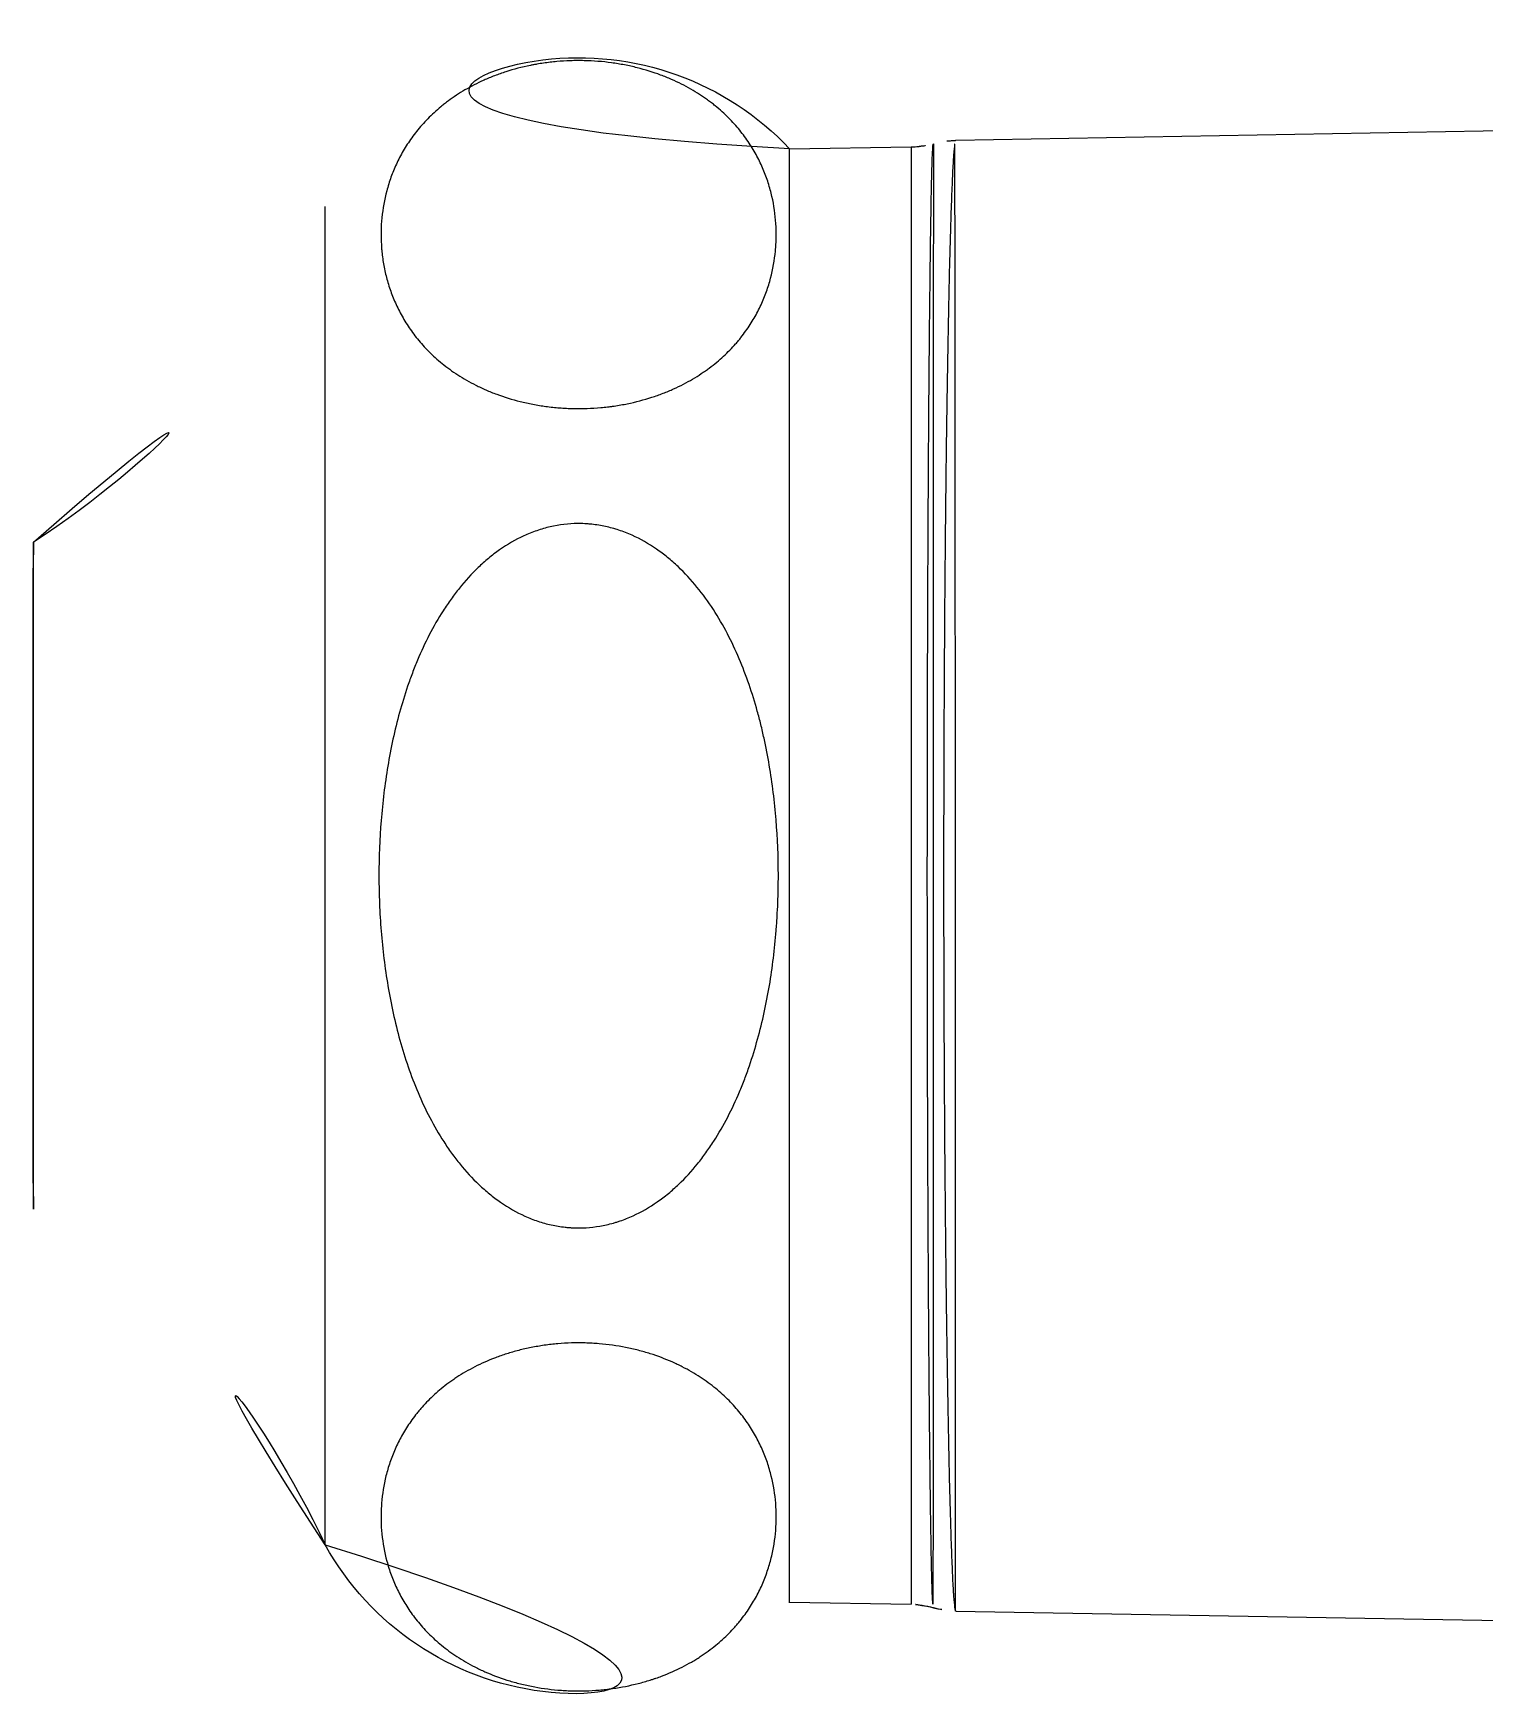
# Model space of a CAD drawing. Extents: x 16296677672 to 16296678106, y -37409616503 to -37409616185.
# Drawn here: x 16296677740.98 to 16296677766.4, y -37409616406.95 to -37409616377.86 of the extents above; entities that cross this region are included whole.
import ezdxf

# ---------------------------------------------------------------- set-up
doc = ezdxf.new("R2010")
doc.units = 0
doc.header["$LTSCALE"] = 10
doc.header["$MEASUREMENT"] = 0
doc.layers.get('0').update_dxf_attribs({"linetype": 'CONTINUOUS'})
doc.layers.add('DWG', color=7, linetype='CONTINUOUS')

msp = doc.modelspace()

# ---------------------------------------------------------------- linework, layer by layer
at = {"ltscale": 0.5}
for radius, start, end in [(27.5, 117.2698439, 164.0772158), (27, 117.8181388, 163.7541178)]:
    msp.add_arc((16296677787.52177, -37409616387.21817), radius, start, end, dxfattribs=at)
at = {"layer": 'DWG', "color": 0}
for p, q in [((16296677768.202841, -37409616379.549393), (16296677757.129271, -37409616379.742683)), ((16296677756.3477, -37409616379.860443), (16296677754.22164, -37409616379.897552)), ((16296677754.221769, -37409616405.352013), (16296677754.221769, -37409616379.887466)), ((16296677756.34771, -37409616379.860443), (16296677756.34771, -37409616405.379044)), ((16296677746.08835, -37409616404.337761), (16296677746.08835, -37409616380.901718)), ((16296677740.97751, -37409616386.777817), (16296677740.975121, -37409616387.235023)), ((16296677740.97751, -37409616398.461647), (16296677740.97751, -37409616386.777817)), ((16296677740.975121, -37409616398.004463), (16296677740.975121, -37409616387.235023)), ((16296677740.975121, -37409616398.004463), (16296677740.97751, -37409616398.461647)), ((16296677754.22164, -37409616405.341919), (16296677756.3477, -37409616405.379044)), ((16296677757.129681, -37409616405.496803), (16296677769.085699, -37409616405.705498))]:
    msp.add_line(p, q, dxfattribs=at)
for centre, radius, start, end in [((16296677750.52652, -37409616383.373367), 5.08, 43.3302437, 150.8859759), ((16296677733.21048, -37409616374.861641), 14.224, 303.0964732, 334.8723045), ((16296677733.21048, -37409616410.377838), 14.224, 25.1276955, 56.9035268), ((16296677750.52652, -37409616401.866096), 5.08, 209.1140241, 316.6697563)]:
    msp.add_arc(centre, radius, start, end, dxfattribs=at)
for points, knots in [([(16296677747.07147, -37409616381.572609), (16296677747.061819, -37409616381.412407), (16296677747.06497, -37409616381.25312), (16296677747.09634, -37409616380.936333), (16296677747.124559, -37409616380.778816), (16296677747.1873, -37409616380.543999), (16296677747.21163, -37409616380.465973), (16296677747.267691, -37409616380.31044), (16296677747.29941, -37409616380.232933), (16296677747.371031, -37409616380.078506), (16296677747.410919, -37409616380.001579), (16296677747.49999, -37409616379.848396), (16296677747.54916, -37409616379.772133), (16296677747.65831, -37409616379.620369), (16296677747.71776, -37409616379.545624), (16296677747.847639, -37409616379.398811), (16296677747.91806, -37409616379.326714), (16296677748.03327, -37409616379.220871), (16296677748.073271, -37409616379.185966), (16296677748.1359, -37409616379.134247), (16296677748.15723, -37409616379.117104), (16296677748.20071, -37409616379.083107), (16296677748.222839, -37409616379.066277), (16296677748.33543, -37409616378.983002), (16296677748.431801, -37409616378.919144), (16296677748.639099, -37409616378.797813), (16296677748.75, -37409616378.740318), (16296677748.89963, -37409616378.673286), (16296677748.930111, -37409616378.660118), (16296677748.992241, -37409616378.634308), (16296677749.02396, -37409616378.621628), (16296677749.12035, -37409616378.584679), (16296677749.18622, -37409616378.561447), (16296677749.388941, -37409616378.496323), (16296677749.530861, -37409616378.458847), (16296677749.69949, -37409616378.424599), (16296677749.718361, -37409616378.420914), (16296677749.75634, -37409616378.413742), (16296677749.775471, -37409616378.410278), (16296677749.83289, -37409616378.400284), (16296677749.871349, -37409616378.394127), (16296677749.987221, -37409616378.377281), (16296677750.143089, -37409616378.358994), (16296677750.301741, -37409616378.34922), (16296677750.421801, -37409616378.3452), (16296677750.4821, -37409616378.344009), (16296677750.54282, -37409616378.344101), (16296677750.583389, -37409616378.344437), (16296677750.60376, -37409616378.344757), (16296677750.786409, -37409616378.348877), (16296677750.94504, -37409616378.361557), (16296677751.177839, -37409616378.39299), (16296677751.254589, -37409616378.405548), (16296677751.40638, -37409616378.434738), (16296677751.48027, -37409616378.451157), (16296677751.696289, -37409616378.505348), (16296677751.83287, -37409616378.548042), (16296677751.995489, -37409616378.608582), (16296677752.027559, -37409616378.62104), (16296677752.09042, -37409616378.646446), (16296677752.18297, -37409616378.685364), (16296677752.27059, -37409616378.72657), (16296677752.439899, -37409616378.811737), (16296677752.54488, -37409616378.872192), (16296677752.69227, -37409616378.967537), (16296677752.73971, -37409616379.000107), (16296677752.8085, -37409616379.050072), (16296677752.83098, -37409616379.066872), (16296677752.87496, -37409616379.100647), (16296677752.896481, -37409616379.117653), (16296677753.001869, -37409616379.203163), (16296677753.0791, -37409616379.273201), (16296677753.221649, -37409616379.416), (16296677753.28698, -37409616379.488777), (16296677753.40728, -37409616379.636703), (16296677753.462259, -37409616379.711853), (16296677753.5378, -37409616379.826157), (16296677753.56185, -37409616379.864563), (16296677753.60766, -37409616379.941742), (16296677753.62936, -37409616379.980423), (16296677753.69109, -37409616380.096619), (16296677753.72777, -37409616380.17437), (16296677753.793171, -37409616380.33036), (16296677753.82189, -37409616380.4086), (16296677753.872089, -37409616380.565529), (16296677753.893579, -37409616380.644218), (16296677753.947889, -37409616380.880913), (16296677753.970671, -37409616381.039543), (16296677753.98597, -37409616381.278648), (16296677753.9879, -37409616381.358551), (16296677753.986019, -37409616381.478699), (16296677753.984591, -37409616381.518829), (16296677753.98012, -37409616381.599007), (16296677753.977091, -37409616381.639023), (16296677753.95793, -37409616381.838669), (16296677753.929899, -37409616381.997147), (16296677753.86746, -37409616382.23291), (16296677753.843229, -37409616382.311157), (16296677753.787439, -37409616382.466957), (16296677753.755871, -37409616382.544487), (16296677753.6847, -37409616382.698799), (16296677753.64509, -37409616382.775558), (16296677753.556841, -37409616382.9282), (16296677753.50819, -37409616383.004082), (16296677753.427389, -37409616383.117149), (16296677753.399151, -37409616383.154709), (16296677753.35465, -37409616383.210838), (16296677753.33946, -37409616383.229523), (16296677753.30834, -37409616383.2668), (16296677753.29241, -37409616383.2854), (16296677753.21114, -37409616383.377838), (16296677753.140739, -37409616383.450302), (16296677752.98757, -37409616383.591797), (16296677752.90481, -37409616383.660843), (16296677752.792219, -37409616383.744598), (16296677752.769251, -37409616383.761223), (16296677752.722321, -37409616383.794197), (16296677752.698389, -37409616383.810547), (16296677752.62546, -37409616383.858917), (16296677752.575199, -37409616383.890373), (16296677752.419241, -37409616383.982063), (16296677752.30835, -37409616384.039742), (16296677752.12978, -37409616384.120132), (16296677752.068199, -37409616384.145912), (16296677751.972429, -37409616384.182861), (16296677751.93993, -37409616384.194901), (16296677751.87373, -37409616384.218361), (16296677751.84, -37409616384.22979), (16296677751.66984, -37409616384.284821), (16296677751.527651, -37409616384.322487), (16296677751.30409, -37409616384.368263), (16296677751.22785, -37409616384.381721), (16296677751.130199, -37409616384.396088), (16296677751.110559, -37409616384.398827), (16296677751.071289, -37409616384.404053), (16296677751.01232, -37409616384.411453), (16296677750.95311, -37409616384.417633), (16296677750.75526, -37409616384.435478), (16296677750.595369, -37409616384.441063), (16296677750.39341, -37409616384.436729), (16296677750.35289, -37409616384.435303), (16296677750.271721, -37409616384.431259), (16296677750.23144, -37409616384.428688), (16296677750.111469, -37409616384.419327), (16296677750.03265, -37409616384.410927), (16296677749.877211, -37409616384.39003), (16296677749.800591, -37409616384.377533), (16296677749.687269, -37409616384.355797), (16296677749.64975, -37409616384.348061), (16296677749.57526, -37409616384.331596), (16296677749.53849, -37409616384.322937), (16296677749.357559, -37409616384.277634), (16296677749.221371, -37409616384.235023), (16296677749.027849, -37409616384.163116), (16296677748.965151, -37409616384.137802), (16296677748.87364, -37409616384.097954), (16296677748.843519, -37409616384.084328), (16296677748.78429, -37409616384.056557), (16296677748.75526, -37409616384.042458), (16296677748.612881, -37409616383.970871), (16296677748.50774, -37409616383.910248), (16296677748.311859, -37409616383.783524), (16296677748.22114, -37409616383.717392), (16296677748.094379, -37409616383.614647), (16296677748.05369, -37409616383.579803), (16296677747.975241, -37409616383.509003), (16296677747.937759, -37409616383.473297), (16296677747.83007, -37409616383.365334), (16296677747.764601, -37409616383.292252), (16296677747.644369, -37409616383.144203), (16296677747.58964, -37409616383.069221), (16296677747.489571, -37409616382.917633), (16296677747.444241, -37409616382.841003), (16296677747.36203, -37409616382.686256), (16296677747.32515, -37409616382.608147), (16296677747.27565, -37409616382.489952), (16296677747.26013, -37409616382.450409), (16296677747.23107, -37409616382.371277), (16296677747.21751, -37409616382.331657), (16296677747.179609, -37409616382.212639), (16296677747.158039, -37409616382.133087), (16296677747.121811, -37409616381.973602), (16296677747.107149, -37409616381.893661), (16296677747.09009, -37409616381.773483), (16296677747.0828, -37409616381.71331), (16296677747.076429, -37409616381.642998), (16296677747.073771, -37409616381.607819), (16296677747.07275, -37409616381.592728), (16296677747.07209, -37409616381.582672), (16296677747.071779, -37409616381.577606), (16296677747.07147, -37409616381.572609)], [0, 0, 0, 0, 0.03125, 0.03125, 0.0625, 0.0625, 0.078125, 0.078125, 0.09375, 0.09375, 0.109375, 0.109375, 0.125, 0.125, 0.140625, 0.140625, 0.15625, 0.15625, 0.1640625, 0.1640625, 0.16796875, 0.16796875, 0.171875, 0.171875, 0.1875, 0.1875, 0.203125, 0.203125, 0.20703125, 0.20703125, 0.2109375, 0.2109375, 0.21875, 0.21875, 0.234375, 0.234375, 0.236328125, 0.236328125, 0.23828125, 0.23828125, 0.2421875, 0.2421875, 0.25, 0.2578125, 0.2578125, 0.26171875, 0.263671875, 0.263671875, 0.265625, 0.265625, 0.28125, 0.28125, 0.2890625, 0.2890625, 0.296875, 0.296875, 0.3125, 0.3125, 0.31640625, 0.31640625, 0.3203125, 0.328125, 0.328125, 0.34375, 0.34375, 0.3515625, 0.3515625, 0.35546875, 0.35546875, 0.359375, 0.359375, 0.375, 0.375, 0.390625, 0.390625, 0.40625, 0.40625, 0.4140625, 0.4140625, 0.421875, 0.421875, 0.4375, 0.4375, 0.453125, 0.453125, 0.46875, 0.46875, 0.5, 0.5, 0.515625, 0.515625, 0.5234375, 0.5234375, 0.53125, 0.53125, 0.5625, 0.5625, 0.578125, 0.578125, 0.59375, 0.59375, 0.609375, 0.609375, 0.625, 0.625, 0.6328125, 0.6328125, 0.63671875, 0.63671875, 0.640625, 0.640625, 0.65625, 0.65625, 0.671875, 0.671875, 0.67578125, 0.67578125, 0.6796875, 0.6796875, 0.6875, 0.6875, 0.703125, 0.703125, 0.7109375, 0.7109375, 0.71484375, 0.71484375, 0.71875, 0.71875, 0.734375, 0.734375, 0.7421875, 0.7421875, 0.744140625, 0.744140625, 0.74609375, 0.75, 0.75, 0.765625, 0.765625, 0.76953125, 0.76953125, 0.7734375, 0.7734375, 0.78125, 0.78125, 0.7890625, 0.7890625, 0.79296875, 0.79296875, 0.796875, 0.796875, 0.8125, 0.8125, 0.8203125, 0.8203125, 0.82421875, 0.82421875, 0.828125, 0.828125, 0.84375, 0.84375, 0.859375, 0.859375, 0.8671875, 0.8671875, 0.875, 0.875, 0.890625, 0.890625, 0.90625, 0.90625, 0.921875, 0.921875, 0.9375, 0.9375, 0.9453125, 0.9453125, 0.953125, 0.953125, 0.96875, 0.96875, 0.984375, 0.984375, 0.9921875, 0.99609375, 0.998046875, 0.999023437, 0.999023437, 1, 1, 1, 1]), ([(16296677756.34771, -37409616379.860443), (16296677756.38065, -37409616379.859871), (16296677756.41354, -37409616379.858208), (16296677756.45458, -37409616379.854782), (16296677756.462931, -37409616379.854019), (16296677756.479481, -37409616379.852364), (16296677756.50424, -37409616379.849663), (16296677756.52886, -37409616379.846367), (16296677756.61059, -37409616379.834038), (16296677756.67495, -37409616379.819931), (16296677756.738279, -37409616379.80162)], [0, 0, 0, 0, 0.25, 0.25, 0.3125, 0.3125, 0.375, 0.5, 0.5, 1, 1, 1, 1]), ([(16296677756.73827, -37409616379.80162), (16296677756.735279, -37409616379.802498), (16296677756.72928, -37409616379.84594), (16296677756.723181, -37409616379.97139), (16296677756.719339, -37409616380.075737), (16296677756.718559, -37409616380.097954), (16296677756.71703, -37409616380.14476), (16296677756.71472, -37409616380.218658), (16296677756.712429, -37409616380.303436), (16296677756.707861, -37409616380.487282), (16296677756.70179, -37409616380.770416), (16296677756.695801, -37409616381.128777), (16296677756.69133, -37409616381.4263), (16296677756.68985, -37409616381.530273), (16296677756.688009, -37409616381.666351), (16296677756.687639, -37409616381.693893), (16296677756.686899, -37409616381.749481), (16296677756.685801, -37409616381.833603), (16296677756.68471, -37409616381.919952), (16296677756.681101, -37409616382.212677), (16296677756.678289, -37409616382.462471), (16296677756.67281, -37409616382.992592), (16296677756.67016, -37409616383.272911), (16296677756.66501, -37409616383.864243), (16296677756.662519, -37409616384.175247), (16296677756.659821, -37409616384.543007), (16296677756.659531, -37409616384.584106), (16296677756.658939, -37409616384.666573), (16296677756.65806, -37409616384.790756), (16296677756.65605, -37409616385.083908), (16296677756.654409, -37409616385.340912), (16296677756.65122, -37409616385.862457), (16296677756.64924, -37409616386.2202), (16296677756.64558, -37409616386.955589), (16296677756.64389, -37409616387.333237), (16296677756.641979, -37409616387.818031), (16296677756.641609, -37409616387.915627), (16296677756.64089, -37409616388.112106), (16296677756.640539, -37409616388.211037), (16296677756.639521, -37409616388.509483), (16296677756.63888, -37409616388.709373), (16296677756.637131, -37409616389.311729), (16296677756.636141, -37409616389.716919), (16296677756.63456, -37409616390.534363), (16296677756.633961, -37409616390.946617), (16296677756.63336, -37409616391.570374), (16296677756.6332, -37409616391.779167), (16296677756.633051, -37409616392.093742), (16296677756.63299, -37409616392.251373), (16296677756.632971, -37409616392.409508), (16296677756.63295, -37409616392.515053), (16296677756.63295, -37409616392.567902), (16296677756.63295, -37409616393.042847), (16296677756.63316, -37409616393.461617), (16296677756.633961, -37409616394.292526), (16296677756.63456, -37409616394.704681), (16296677756.636141, -37409616395.5224), (16296677756.637131, -37409616395.927963), (16296677756.63859, -37409616396.430717), (16296677756.638901, -37409616396.531052), (16296677756.63953, -37409616396.731308), (16296677756.63986, -37409616396.831337), (16296677756.640881, -37409616397.129303), (16296677756.641609, -37409616397.325417), (16296677756.64389, -37409616397.906303), (16296677756.647261, -37409616398.661011), (16296677756.65122, -37409616399.376778), (16296677756.654409, -37409616399.898842), (16296677756.6555, -37409616400.070396), (16296677756.6572, -37409616400.323967), (16296677756.65778, -37409616400.407883), (16296677756.658649, -37409616400.532784), (16296677756.658951, -37409616400.57428), (16296677756.65954, -37409616400.656807), (16296677756.66221, -37409616401.025993), (16296677756.66501, -37409616401.375389), (16296677756.670151, -37409616401.966278), (16296677756.67281, -37409616402.246582), (16296677756.678289, -37409616402.776947), (16296677756.681101, -37409616403.027023), (16296677756.684719, -37409616403.320183), (16296677756.68545, -37409616403.377853), (16296677756.68655, -37409616403.462868), (16296677756.686911, -37409616403.490959), (16296677756.687651, -37409616403.546494), (16296677756.689489, -37409616403.6838), (16296677756.691339, -37409616403.813538), (16296677756.695801, -37409616404.110641), (16296677756.70179, -37409616404.468811), (16296677756.70785, -37409616404.752136), (16296677756.712429, -37409616404.936172), (16296677756.713961, -37409616404.992767), (16296677756.71627, -37409616405.070396), (16296677756.717039, -37409616405.09507), (16296677756.71858, -37409616405.141937), (16296677756.719351, -37409616405.16407), (16296677756.723181, -37409616405.268242), (16296677756.72928, -37409616405.393539), (16296677756.735279, -37409616405.436981), (16296677756.73827, -37409616405.437859)], [0, 0, 0, 0, 0.03125, 0.0625, 0.0625, 0.0703125, 0.0703125, 0.078125, 0.09375, 0.09375, 0.125, 0.15625, 0.15625, 0.171875, 0.171875, 0.17578125, 0.17578125, 0.1796875, 0.1875, 0.1875, 0.21875, 0.21875, 0.25, 0.25, 0.28125, 0.28125, 0.28515625, 0.28515625, 0.2890625, 0.296875, 0.3125, 0.3125, 0.34375, 0.34375, 0.375, 0.375, 0.3828125, 0.3828125, 0.390625, 0.390625, 0.40625, 0.40625, 0.4375, 0.4375, 0.46875, 0.46875, 0.484375, 0.484375, 0.4921875, 0.49609375, 0.49609375, 0.5, 0.5, 0.53125, 0.53125, 0.5625, 0.5625, 0.59375, 0.59375, 0.6015625, 0.6015625, 0.609375, 0.609375, 0.625, 0.625, 0.65625, 0.6875, 0.6875, 0.703125, 0.703125, 0.7109375, 0.7109375, 0.71484375, 0.71484375, 0.71875, 0.75, 0.75, 0.78125, 0.78125, 0.8125, 0.8125, 0.8203125, 0.8203125, 0.82421875, 0.82421875, 0.828125, 0.84375, 0.84375, 0.875, 0.90625, 0.90625, 0.921875, 0.921875, 0.9296875, 0.9296875, 0.9375, 0.9375, 0.96875, 1, 1, 1, 1]), ([(16296677757.128851, -37409616405.496674), (16296677757.12289, -37409616405.494766), (16296677757.110901, -37409616405.449219), (16296677757.09873, -37409616405.321716), (16296677757.091061, -37409616405.216148), (16296677757.089531, -37409616405.193733), (16296677757.086451, -37409616405.146301), (16296677757.084909, -37409616405.121338), (16296677757.080311, -37409616405.042847), (16296677757.07725, -37409616404.985672), (16296677757.06809, -37409616404.799896), (16296677757.055969, -37409616404.514236), (16296677757.043989, -37409616404.153687), (16296677757.03508, -37409616403.85479), (16296677757.03212, -37409616403.750397), (16296677757.02844, -37409616403.613861), (16296677757.0277, -37409616403.58625), (16296677757.02623, -37409616403.530411), (16296677757.025499, -37409616403.502167), (16296677757.0233, -37409616403.416687), (16296677757.021839, -37409616403.358719), (16296677757.01461, -37409616403.06398), (16296677757.00897, -37409616402.812668), (16296677756.99802, -37409616402.279808), (16296677756.992701, -37409616401.99826), (16296677756.982401, -37409616401.404892), (16296677756.97743, -37409616401.093063), (16296677756.97205, -37409616400.724701), (16296677756.971451, -37409616400.683533), (16296677756.97027, -37409616400.600693), (16296677756.969681, -37409616400.559021), (16296677756.96793, -37409616400.43364), (16296677756.964479, -37409616400.180969), (16296677756.96118, -37409616399.922668), (16296677756.954809, -37409616399.398666), (16296677756.946871, -37409616398.680344), (16296677756.940121, -37409616397.92308), (16296677756.935539, -37409616397.340286), (16296677756.93409, -37409616397.143547), (16296677756.932051, -37409616396.844643), (16296677756.931391, -37409616396.744278), (16296677756.93012, -37409616396.543373), (16296677756.929501, -37409616396.442711), (16296677756.926559, -37409616395.938332), (16296677756.924589, -37409616395.531464), (16296677756.921419, -37409616394.711143), (16296677756.920219, -37409616394.297699), (16296677756.91861, -37409616393.464203), (16296677756.91819, -37409616393.044144), (16296677756.91819, -37409616392.567741), (16296677756.9182, -37409616392.514717), (16296677756.91823, -37409616392.408859), (16296677756.91828, -37409616392.250237), (16296677756.91855, -37409616391.881317), (16296677756.91901, -37409616391.567139), (16296677756.920219, -37409616390.94146), (16296677756.921419, -37409616390.527901), (16296677756.924589, -37409616389.707863), (16296677756.926559, -37409616389.301369), (16296677756.93009, -37409616388.697052), (16296677756.931351, -37409616388.496513), (16296677756.933399, -37409616388.19709), (16296677756.934099, -37409616388.097847), (16296677756.935551, -37409616387.900749), (16296677756.9363, -37409616387.802841), (16296677756.940121, -37409616387.316467), (16296677756.943501, -37409616386.937538), (16296677756.95084, -37409616386.199593), (16296677756.954809, -37409616385.840584), (16296677756.96118, -37409616385.317101), (16296677756.963369, -37409616385.145119), (16296677756.966761, -37409616384.890968), (16296677756.968491, -37409616384.764847), (16296677756.970249, -37409616384.640182), (16296677756.97143, -37409616384.557388), (16296677756.972031, -37409616384.516129), (16296677756.977421, -37409616384.147003), (16296677756.982401, -37409616383.834747), (16296677756.992701, -37409616383.240929), (16296677756.99803, -37409616382.959373), (16296677757.00898, -37409616382.426758), (16296677757.014601, -37409616382.175713), (16296677757.02183, -37409616381.881439), (16296677757.024, -37409616381.794617), (16296677757.026211, -37409616381.71003), (16296677757.027679, -37409616381.654137), (16296677757.028419, -37409616381.626442), (16296677757.03211, -37409616381.489616), (16296677757.03507, -37409616381.385048), (16296677757.043989, -37409616381.085739), (16296677757.055969, -37409616380.724991), (16296677757.0681, -37409616380.439522), (16296677757.07724, -37409616380.253937), (16296677757.080299, -37409616380.196854), (16296677757.08489, -37409616380.118462), (16296677757.08643, -37409616380.093536), (16296677757.0895, -37409616380.04615), (16296677757.09104, -37409616380.023666), (16296677757.098709, -37409616379.917923), (16296677757.110889, -37409616379.79026), (16296677757.12289, -37409616379.744713), (16296677757.128851, -37409616379.742813)], [0, 0, 0, 0, 0.03125, 0.0625, 0.0625, 0.0703125, 0.0703125, 0.078125, 0.078125, 0.09375, 0.09375, 0.125, 0.15625, 0.15625, 0.171875, 0.171875, 0.17578125, 0.17578125, 0.1796875, 0.1796875, 0.1875, 0.1875, 0.21875, 0.21875, 0.25, 0.25, 0.28125, 0.28125, 0.28515625, 0.28515625, 0.2890625, 0.2890625, 0.296875, 0.3125, 0.3125, 0.34375, 0.375, 0.375, 0.390625, 0.390625, 0.3984375, 0.3984375, 0.40625, 0.40625, 0.4375, 0.4375, 0.46875, 0.46875, 0.5, 0.5, 0.50390625, 0.50390625, 0.5078125, 0.515625, 0.53125, 0.53125, 0.5625, 0.5625, 0.59375, 0.59375, 0.609375, 0.609375, 0.6171875, 0.6171875, 0.625, 0.625, 0.65625, 0.65625, 0.6875, 0.6875, 0.703125, 0.703125, 0.7109375, 0.71484375, 0.71484375, 0.71875, 0.71875, 0.75, 0.75, 0.78125, 0.78125, 0.8125, 0.8125, 0.8203125, 0.82421875, 0.82421875, 0.828125, 0.828125, 0.84375, 0.84375, 0.875, 0.90625, 0.90625, 0.921875, 0.921875, 0.9296875, 0.9296875, 0.9375, 0.9375, 0.96875, 1, 1, 1, 1]), ([(16296677747.02923, -37409616392.619743), (16296677747.02923, -37409616392.295349), (16296677747.041969, -37409616391.97316), (16296677747.093281, -37409616391.333221), (16296677747.13184, -37409616391.015472), (16296677747.21134, -37409616390.54258), (16296677747.24148, -37409616390.385567), (16296677747.309719, -37409616390.072937), (16296677747.34783, -37409616389.917297), (16296677747.43298, -37409616389.607567), (16296677747.48003, -37409616389.453484), (16296677747.55835, -37409616389.223679), (16296677747.585739, -37409616389.147301), (16296677747.643351, -37409616388.995033), (16296677747.673611, -37409616388.919006), (16296677747.76832, -37409616388.693367), (16296677747.83679, -37409616388.545738), (16296677747.985979, -37409616388.256897), (16296677748.066681, -37409616388.115677), (16296677748.17659, -37409616387.943909), (16296677748.19902, -37409616387.90979), (16296677748.24485, -37409616387.842056), (16296677748.268221, -37409616387.808472), (16296677748.339479, -37409616387.708977), (16296677748.388611, -37409616387.644203), (16296677748.541229, -37409616387.454803), (16296677748.649891, -37409616387.33506), (16296677748.825121, -37409616387.167053), (16296677748.885571, -37409616387.112984), (16296677748.97967, -37409616387.03511), (16296677749.0116, -37409616387.009689), (16296677749.076679, -37409616386.959999), (16296677749.10989, -37409616386.935677), (16296677749.27767, -37409616386.818108), (16296677749.418209, -37409616386.736259), (16296677749.63973, -37409616386.634216), (16296677749.71537, -37409616386.603683), (16296677749.83177, -37409616386.56356), (16296677749.871111, -37409616386.551132), (16296677749.949841, -37409616386.528526), (16296677749.98934, -37409616386.518311), (16296677750.187519, -37409616386.472656), (16296677750.34819, -37409616386.453438), (16296677750.551809, -37409616386.452003), (16296677750.59268, -37409616386.45285), (16296677750.65419, -37409616386.455856), (16296677750.674761, -37409616386.457161), (16296677750.715811, -37409616386.460327), (16296677750.81806, -37409616386.469688), (16296677750.918631, -37409616386.486038), (16296677751.077499, -37409616386.520683), (16296677751.15591, -37409616386.542236), (16296677751.272039, -37409616386.580727), (16296677751.310511, -37409616386.594589), (16296677751.38694, -37409616386.624329), (16296677751.42499, -37409616386.640251), (16296677751.61228, -37409616386.724091), (16296677751.75382, -37409616386.804909), (16296677751.921961, -37409616386.920517), (16296677751.955151, -37409616386.944389), (16296677752.02066, -37409616386.99353), (16296677752.05304, -37409616387.018852), (16296677752.14855, -37409616387.096611), (16296677752.20981, -37409616387.150581), (16296677752.3871, -37409616387.318222), (16296677752.496691, -37409616387.437569), (16296677752.70154, -37409616387.688927), (16296677752.796789, -37409616387.820976), (16296677752.97467, -37409616388.096046), (16296677753.05592, -37409616388.2369), (16296677753.20574, -37409616388.524048), (16296677753.27429, -37409616388.670357), (16296677753.400499, -37409616388.967651), (16296677753.458151, -37409616389.118652), (16296677753.563841, -37409616389.424767), (16296677753.61187, -37409616389.579903), (16296677753.666491, -37409616389.776154), (16296677753.677139, -37409616389.815514), (16296677753.697849, -37409616389.894234), (16296677753.72805, -37409616390.012398), (16296677753.755751, -37409616390.130814), (16296677753.808041, -37409616390.36795), (16296677753.83873, -37409616390.526451), (16296677753.89263, -37409616390.8442), (16296677753.915831, -37409616391.003441), (16296677753.955311, -37409616391.322617), (16296677753.971581, -37409616391.482552), (16296677754.010559, -37409616391.963318), (16296677754.0235, -37409616392.285118), (16296677754.023951, -37409616392.769699), (16296677754.020929, -37409616392.931541), (16296677754.01149, -37409616393.174789), (16296677754.00753, -37409616393.256027), (16296677753.997959, -37409616393.418121), (16296677753.992359, -37409616393.499008), (16296677753.96022, -37409616393.902657), (16296677753.9214, -37409616394.223083), (16296677753.84124, -37409616394.699493), (16296677753.810841, -37409616394.857582), (16296677753.741989, -37409616395.172234), (16296677753.703541, -37409616395.328781), (16296677753.61762, -37409616395.64016), (16296677753.57016, -37409616395.794983), (16296677753.504339, -37409616395.987267), (16296677753.49086, -37409616396.025673), (16296677753.4632, -37409616396.102333), (16296677753.44903, -37409616396.140617), (16296677753.40556, -37409616396.254967), (16296677753.37532, -37409616396.330551), (16296677753.280581, -37409616396.555267), (16296677753.21207, -37409616396.70237), (16296677753.062759, -37409616396.990311), (16296677752.98197, -37409616397.131157), (16296677752.871861, -37409616397.302589), (16296677752.84938, -37409616397.336639), (16296677752.803459, -37409616397.404259), (16296677752.780029, -37409616397.437798), (16296677752.708599, -37409616397.53714), (16296677752.65933, -37409616397.601837), (16296677752.50629, -37409616397.791), (16296677752.397289, -37409616397.910583), (16296677752.221439, -37409616398.078346), (16296677752.160749, -37409616398.132332), (16296677752.066271, -37409616398.210083), (16296677752.034201, -37409616398.235451), (16296677751.96884, -37409616398.285049), (16296677751.93568, -37409616398.309174), (16296677751.76807, -37409616398.42585), (16296677751.627541, -37409616398.507149), (16296677751.405701, -37409616398.608437), (16296677751.32991, -37409616398.638763), (16296677751.232639, -37409616398.671898), (16296677751.213091, -37409616398.678284), (16296677751.17396, -37409616398.690491), (16296677751.11516, -37409616398.707977), (16296677751.05603, -37409616398.723061), (16296677750.858231, -37409616398.767906), (16296677750.697689, -37409616398.786613), (16296677750.49399, -37409616398.787376), (16296677750.4531, -37409616398.7864), (16296677750.39152, -37409616398.783173), (16296677750.37096, -37409616398.781807), (16296677750.330021, -37409616398.778503), (16296677750.22802, -37409616398.768837), (16296677750.127661, -37409616398.752213), (16296677749.969049, -37409616398.717133), (16296677749.890751, -37409616398.695358), (16296677749.774719, -37409616398.65654), (16296677749.73629, -37409616398.64257), (16296677749.659901, -37409616398.61261), (16296677749.621941, -37409616398.596603), (16296677749.43519, -37409616398.512421), (16296677749.293961, -37409616398.431358), (16296677749.126101, -37409616398.315422), (16296677749.09297, -37409616398.291496), (16296677749.027559, -37409616398.242233), (16296677748.995211, -37409616398.21682), (16296677748.900021, -37409616398.139023), (16296677748.838949, -37409616398.08503), (16296677748.662161, -37409616397.917313), (16296677748.55283, -37409616397.797913), (16296677748.3995, -37409616397.609283), (16296677748.350189, -37409616397.544807), (16296677748.278709, -37409616397.445869), (16296677748.255301, -37409616397.412514), (16296677748.209299, -37409616397.345093), (16296677748.18667, -37409616397.310966), (16296677748.075859, -37409616397.139221), (16296677747.994841, -37409616396.998497), (16296677747.845421, -37409616396.711548), (16296677747.777031, -37409616396.565323), (16296677747.651079, -37409616396.268143), (16296677747.59354, -37409616396.11718), (16296677747.488041, -37409616395.811089), (16296677747.440069, -37409616395.655922), (16296677747.35284, -37409616395.341949), (16296677747.31391, -37409616395.184357), (16296677747.24431, -37409616394.868134), (16296677747.21364, -37409616394.709488), (16296677747.159781, -37409616394.391251), (16296677747.136589, -37409616394.231651), (16296677747.097151, -37409616393.911568), (16296677747.06464, -37409616393.590591), (16296677747.04533, -37409616393.267937), (16296677747.035669, -37409616393.025322), (16296677747.032049, -37409616392.903862), (16296677747.02993, -37409616392.761887), (16296677747.02948, -37409616392.700989), (16296677747.02928, -37409616392.66037), (16296677747.02923, -37409616392.640007), (16296677747.02923, -37409616392.619743)], [0, 0, 0, 0, 0.03125, 0.03125, 0.0625, 0.0625, 0.078125, 0.078125, 0.09375, 0.09375, 0.109375, 0.109375, 0.1171875, 0.1171875, 0.125, 0.125, 0.140625, 0.140625, 0.15625, 0.15625, 0.16015625, 0.16015625, 0.1640625, 0.1640625, 0.171875, 0.171875, 0.1875, 0.1875, 0.1953125, 0.1953125, 0.19921875, 0.19921875, 0.203125, 0.203125, 0.21875, 0.21875, 0.2265625, 0.2265625, 0.23046875, 0.23046875, 0.234375, 0.234375, 0.25, 0.25, 0.25390625, 0.25390625, 0.255859375, 0.255859375, 0.2578125, 0.265625, 0.265625, 0.2734375, 0.2734375, 0.27734375, 0.27734375, 0.28125, 0.28125, 0.296875, 0.296875, 0.30078125, 0.30078125, 0.3046875, 0.3046875, 0.3125, 0.3125, 0.328125, 0.328125, 0.34375, 0.34375, 0.359375, 0.359375, 0.375, 0.375, 0.390625, 0.390625, 0.40625, 0.40625, 0.41015625, 0.41015625, 0.4140625, 0.421875, 0.421875, 0.4375, 0.4375, 0.453125, 0.453125, 0.46875, 0.46875, 0.5, 0.5, 0.515625, 0.515625, 0.5234375, 0.5234375, 0.53125, 0.53125, 0.5625, 0.5625, 0.578125, 0.578125, 0.59375, 0.59375, 0.609375, 0.609375, 0.61328125, 0.61328125, 0.6171875, 0.6171875, 0.625, 0.625, 0.640625, 0.640625, 0.65625, 0.65625, 0.66015625, 0.66015625, 0.6640625, 0.6640625, 0.671875, 0.671875, 0.6875, 0.6875, 0.6953125, 0.6953125, 0.69921875, 0.69921875, 0.703125, 0.703125, 0.71875, 0.71875, 0.7265625, 0.7265625, 0.728515625, 0.728515625, 0.73046875, 0.734375, 0.734375, 0.75, 0.75, 0.75390625, 0.75390625, 0.755859375, 0.755859375, 0.7578125, 0.765625, 0.765625, 0.7734375, 0.7734375, 0.77734375, 0.77734375, 0.78125, 0.78125, 0.796875, 0.796875, 0.80078125, 0.80078125, 0.8046875, 0.8046875, 0.8125, 0.8125, 0.828125, 0.828125, 0.8359375, 0.8359375, 0.83984375, 0.83984375, 0.84375, 0.84375, 0.859375, 0.859375, 0.875, 0.875, 0.890625, 0.890625, 0.90625, 0.90625, 0.921875, 0.921875, 0.9375, 0.9375, 0.953125, 0.953125, 0.96875, 0.984375, 0.984375, 0.9921875, 0.99609375, 0.998046875, 0.998046875, 1, 1, 1, 1]), ([(16296677747.07147, -37409616403.66687), (16296677747.081129, -37409616403.506523), (16296677747.103491, -37409616403.347427), (16296677747.15694, -37409616403.110809), (16296677747.178089, -37409616403.032257), (16296677747.22748, -37409616402.875893), (16296677747.255711, -37409616402.798058), (16296677747.31986, -37409616402.643158), (16296677747.35577, -37409616402.566093), (16296677747.436131, -37409616402.412819), (16296677747.480579, -37409616402.336609), (16296677747.57918, -37409616402.185173), (16296677747.633341, -37409616402.109917), (16296677747.708151, -37409616402.016586), (16296677747.723471, -37409616401.997963), (16296677747.75486, -37409616401.96077), (16296677747.770929, -37409616401.942207), (16296677747.82011, -37409616401.886887), (16296677747.85425, -37409616401.850388), (16296677747.96102, -37409616401.742104), (16296677748.03796, -37409616401.671516), (16296677748.16345, -37409616401.568481), (16296677748.20697, -37409616401.534607), (16296677748.275009, -37409616401.484573), (16296677748.298149, -37409616401.468018), (16296677748.345409, -37409616401.435204), (16296677748.369511, -37409616401.41893), (16296677748.491911, -37409616401.338722), (16296677748.59631, -37409616401.277847), (16296677748.82008, -37409616401.163673), (16296677748.939409, -37409616401.110336), (16296677749.099911, -37409616401.049431), (16296677749.13257, -37409616401.037537), (16296677749.19912, -37409616401.014359), (16296677749.233009, -37409616401.003082), (16296677749.335581, -37409616400.970543), (16296677749.40546, -37409616400.950439), (16296677749.548401, -37409616400.913651), (16296677749.62146, -37409616400.89695), (16296677749.77099, -37409616400.86718), (16296677749.84746, -37409616400.854111), (16296677749.964939, -37409616400.837471), (16296677750.00433, -37409616400.832458), (16296677750.08317, -37409616400.823547), (16296677750.122681, -37409616400.819641), (16296677750.241501, -37409616400.809563), (16296677750.400669, -37409616400.800499), (16296677750.56134, -37409616400.80027), (16296677750.662251, -37409616400.802971), (16296677750.682449, -37409616400.80365), (16296677750.72291, -37409616400.805313), (16296677750.743191, -37409616400.806267), (16296677750.803909, -37409616400.809608), (16296677750.84409, -37409616400.812393), (16296677751.04348, -37409616400.828987), (16296677751.19829, -37409616400.850822), (16296677751.386419, -37409616400.887894), (16296677751.42378, -37409616400.895798), (16296677751.497959, -37409616400.912582), (16296677751.534479, -37409616400.921387), (16296677751.642441, -37409616400.949013), (16296677751.712259, -37409616400.969002), (16296677751.915871, -37409616401.033272), (16296677752.043831, -37409616401.081833), (16296677752.19537, -37409616401.148712), (16296677752.22529, -37409616401.162422), (16296677752.284121, -37409616401.190353), (16296677752.3706, -37409616401.232887), (16296677752.45215, -37409616401.277298), (16296677752.609329, -37409616401.368347), (16296677752.706249, -37409616401.432022), (16296677752.886841, -37409616401.564369), (16296677752.970501, -37409616401.633057), (16296677753.126181, -37409616401.774811), (16296677753.19717, -37409616401.846931), (16296677753.327579, -37409616401.993134), (16296677753.387011, -37409616402.067207), (16296677753.49592, -37409616402.217133), (16296677753.54538, -37409616402.292953), (16296677753.635469, -37409616402.446114), (16296677753.67609, -37409616402.523468), (16296677753.731001, -37409616402.640533), (16296677753.748289, -37409616402.679733), (16296677753.780951, -37409616402.758461), (16296677753.79631, -37409616402.797997), (16296677753.83939, -37409616402.916496), (16296677753.86421, -37409616402.995552), (16296677753.927999, -37409616403.232841), (16296677753.956409, -37409616403.391212), (16296677753.988001, -37409616403.708267), (16296677753.991159, -37409616403.866951), (16296677753.972389, -37409616404.184631), (16296677753.950491, -37409616404.343643), (16296677753.905821, -37409616404.542587), (16296677753.896021, -37409616404.582397), (16296677753.87459, -37409616404.662033), (16296677753.86298, -37409616404.701843), (16296677753.825439, -37409616404.820778), (16296677753.79682, -37409616404.899597), (16296677753.7318, -37409616405.056221), (16296677753.6954, -37409616405.134018), (16296677753.614059, -37409616405.288498), (16296677753.569111, -37409616405.365173), (16296677753.469561, -37409616405.51725), (16296677753.414961, -37409616405.592659), (16296677753.339701, -37409616405.685989), (16296677753.324289, -37409616405.704628), (16296677753.292801, -37409616405.741707), (16296677753.244591, -37409616405.797058), (16296677753.193371, -37409616405.851517), (16296677753.08667, -37409616405.959183), (16296677753.00985, -37409616406.029297), (16296677752.843069, -37409616406.165657), (16296677752.753111, -37409616406.231911), (16296677752.63077, -37409616406.311829), (16296677752.60581, -37409616406.327667), (16296677752.554831, -37409616406.359032), (16296677752.52883, -37409616406.37455), (16296677752.44968, -37409616406.420326), (16296677752.39522, -37409616406.449913), (16296677752.226391, -37409616406.535652), (16296677752.10663, -37409616406.588837), (16296677751.94615, -37409616406.649384), (16296677751.8972, -37409616406.667099), (16296677751.84696, -37409616406.684097), (16296677751.813169, -37409616406.695267), (16296677751.79611, -37409616406.700783), (16296677751.71043, -37409616406.727798), (16296677751.64045, -37409616406.747772), (16296677751.42598, -37409616406.802551), (16296677751.277, -37409616406.83226), (16296677751.082121, -37409616406.859558), (16296677751.042589, -37409616406.864532), (16296677750.96356, -37409616406.873337), (16296677750.92399, -37409616406.877197), (16296677750.805071, -37409616406.887108), (16296677750.646021, -37409616406.89592), (16296677750.48597, -37409616406.89592), (16296677750.365549, -37409616406.892548), (16296677750.32534, -37409616406.890862), (16296677750.26494, -37409616406.887482), (16296677750.244761, -37409616406.886208), (16296677750.204519, -37409616406.883377), (16296677750.184481, -37409616406.881844), (16296677750.004869, -37409616406.866692), (16296677749.850401, -37409616406.844704), (16296677749.663139, -37409616406.807632), (16296677749.62598, -37409616406.799744), (16296677749.55225, -37409616406.78299), (16296677749.5156, -37409616406.774117), (16296677749.4076, -37409616406.746407), (16296677749.337839, -37409616406.726372), (16296677749.134581, -37409616406.662041), (16296677749.007111, -37409616406.613564), (16296677748.856371, -37409616406.546944), (16296677748.82666, -37409616406.533333), (16296677748.76807, -37409616406.505493), (16296677748.739161, -37409616406.491257), (16296677748.654261, -37409616406.448029), (16296677748.599899, -37409616406.418404), (16296677748.44285, -37409616406.327347), (16296677748.346149, -37409616406.263771), (16296677748.16613, -37409616406.131813), (16296677748.082821, -37409616406.063408), (16296677747.966619, -37409616405.957657), (16296677747.929291, -37409616405.921822), (16296677747.857929, -37409616405.849716), (16296677747.823851, -37409616405.813408), (16296677747.72599, -37409616405.703773), (16296677747.66659, -37409616405.629753), (16296677747.557779, -37409616405.480087), (16296677747.50839, -37409616405.404449), (16296677747.418461, -37409616405.251762), (16296677747.37793, -37409616405.174713), (16296677747.30488, -37409616405.019302), (16296677747.27236, -37409616404.940964), (16296677747.229151, -37409616404.82254), (16296677747.215679, -37409616404.782928), (16296677747.19063, -37409616404.70372), (16296677747.179029, -37409616404.664078), (16296677747.12549, -37409616404.465736), (16296677747.0968, -37409616404.30658), (16296677747.07292, -37409616404.067177), (16296677747.068171, -37409616403.987267), (16296677747.065809, -37409616403.867241), (16296677747.06583, -37409616403.80719), (16296677747.06765, -37409616403.74707), (16296677747.06926, -37409616403.706978), (16296677747.070271, -37409616403.686913), (16296677747.07147, -37409616403.66687)], [0, 0, 0, 0, 0.03125, 0.03125, 0.046875, 0.046875, 0.0625, 0.0625, 0.078125, 0.078125, 0.09375, 0.09375, 0.109375, 0.109375, 0.11328125, 0.11328125, 0.1171875, 0.1171875, 0.125, 0.125, 0.140625, 0.140625, 0.1484375, 0.1484375, 0.15234375, 0.15234375, 0.15625, 0.15625, 0.171875, 0.171875, 0.1875, 0.1875, 0.19140625, 0.19140625, 0.1953125, 0.1953125, 0.203125, 0.203125, 0.2109375, 0.2109375, 0.21875, 0.21875, 0.22265625, 0.22265625, 0.2265625, 0.2265625, 0.234375, 0.2421875, 0.2421875, 0.244140625, 0.244140625, 0.24609375, 0.24609375, 0.25, 0.25, 0.265625, 0.265625, 0.26953125, 0.26953125, 0.2734375, 0.2734375, 0.28125, 0.28125, 0.296875, 0.296875, 0.30078125, 0.30078125, 0.3046875, 0.3125, 0.3125, 0.328125, 0.328125, 0.34375, 0.34375, 0.359375, 0.359375, 0.375, 0.375, 0.390625, 0.390625, 0.40625, 0.40625, 0.4140625, 0.4140625, 0.421875, 0.421875, 0.4375, 0.4375, 0.46875, 0.46875, 0.5, 0.5, 0.53125, 0.53125, 0.5390625, 0.5390625, 0.546875, 0.546875, 0.5625, 0.5625, 0.578125, 0.578125, 0.59375, 0.59375, 0.609375, 0.609375, 0.61328125, 0.61328125, 0.6171875, 0.625, 0.625, 0.640625, 0.640625, 0.65625, 0.65625, 0.66015625, 0.66015625, 0.6640625, 0.6640625, 0.671875, 0.671875, 0.6875, 0.6875, 0.69140625, 0.693359375, 0.693359375, 0.6953125, 0.6953125, 0.703125, 0.703125, 0.71875, 0.71875, 0.72265625, 0.72265625, 0.7265625, 0.7265625, 0.734375, 0.7421875, 0.7421875, 0.74609375, 0.74609375, 0.748046875, 0.748046875, 0.75, 0.75, 0.765625, 0.765625, 0.76953125, 0.76953125, 0.7734375, 0.7734375, 0.78125, 0.78125, 0.796875, 0.796875, 0.80078125, 0.80078125, 0.8046875, 0.8046875, 0.8125, 0.8125, 0.828125, 0.828125, 0.84375, 0.84375, 0.8515625, 0.8515625, 0.859375, 0.859375, 0.875, 0.875, 0.890625, 0.890625, 0.90625, 0.90625, 0.921875, 0.921875, 0.9296875, 0.9296875, 0.9375, 0.9375, 0.96875, 0.96875, 0.984375, 0.984375, 0.9921875, 0.99609375, 0.99609375, 1, 1, 1, 1]), ([(16296677756.738279, -37409616405.437859), (16296677756.67495, -37409616405.41954), (16296677756.61059, -37409616405.405434), (16296677756.52886, -37409616405.393112), (16296677756.50424, -37409616405.389809), (16296677756.479481, -37409616405.387123), (16296677756.462931, -37409616405.38546), (16296677756.45458, -37409616405.384697), (16296677756.41354, -37409616405.381264), (16296677756.38065, -37409616405.379608), (16296677756.34771, -37409616405.379044)], [0, 0, 0, 0, 0.5, 0.5, 0.625, 0.6875, 0.6875, 0.75, 0.75, 1, 1, 1, 1])]:
    msp.add_open_spline(points, degree=3, knots=knots, dxfattribs=at)
for points in [[(16296677757.128851, -37409616379.742813), (16296677756.99682, -37409616379.745102), (16296677756.86511, -37409616379.764938), (16296677756.73827, -37409616379.80162)], [(16296677756.73827, -37409616405.437859), (16296677756.86511, -37409616405.474541), (16296677756.99682, -37409616405.494377), (16296677757.128851, -37409616405.496674)]]:
    msp.add_open_spline(points, degree=3, dxfattribs=at)

doc.saveas('drawing.dxf')
